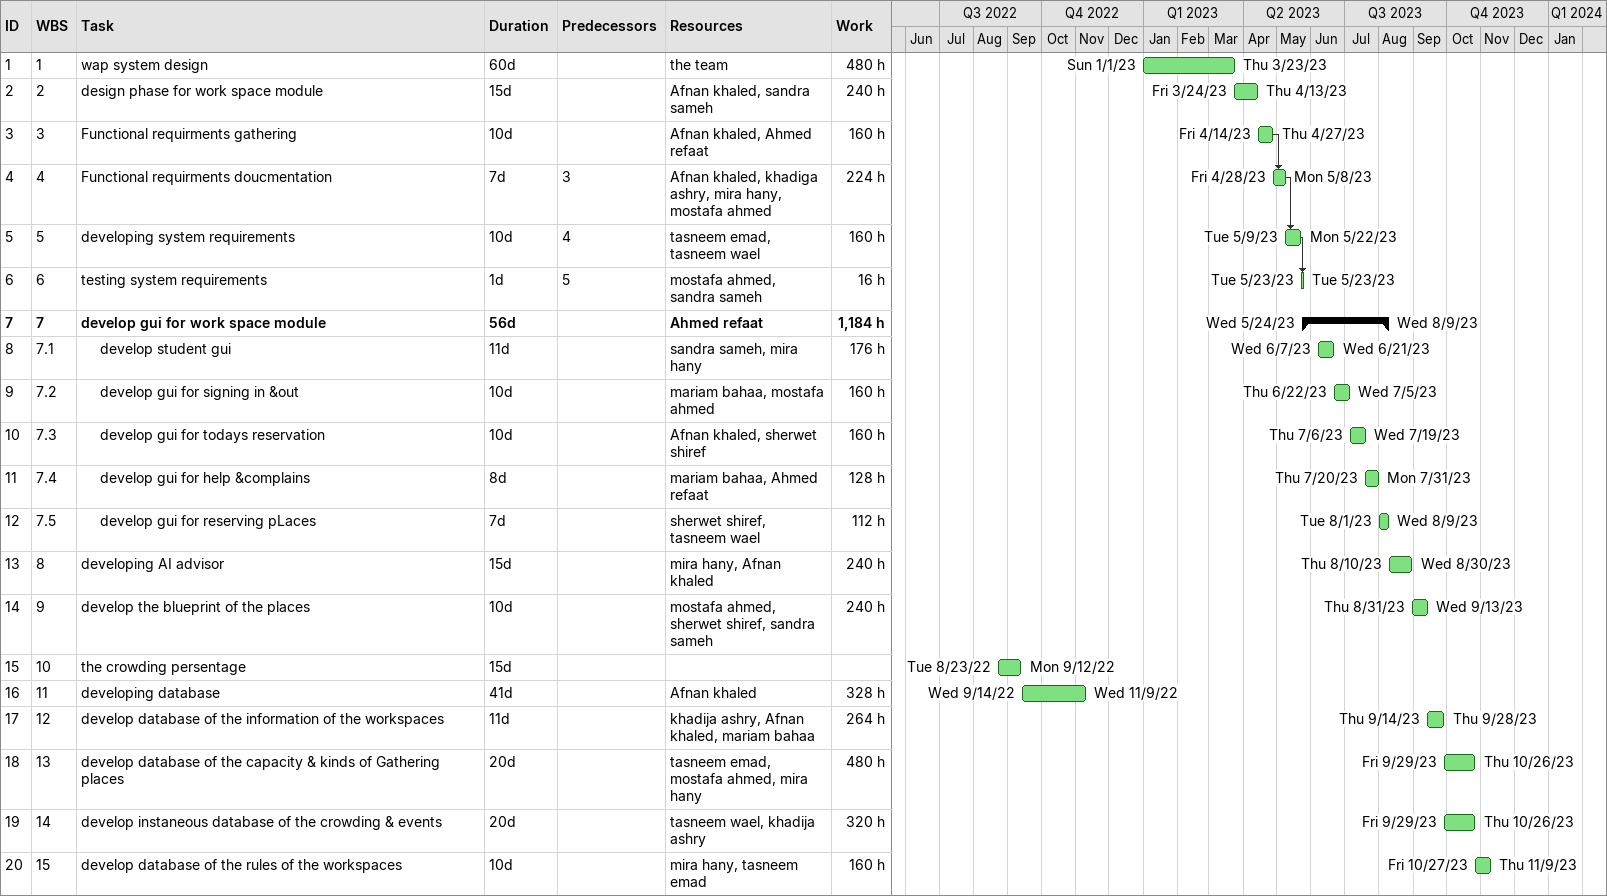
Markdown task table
| ID | WBS | Task | Duration | Start | Finish | Predecessors | Resources | Work (h) |
|---|---|---|---|---|---|---|---|---|
| 1 | 1 | wap system design | 60d | 2023-01-01 | 2023-03-23 |  | the team | 480 |
| 2 | 2 | design phase for work space module | 15d | 2023-03-24 | 2023-04-13 |  | Afnan khaled, sandra sameh | 240 |
| 3 | 3 | Functional requirments gathering | 10d | 2023-04-14 | 2023-04-27 |  | Afnan khaled, Ahmed refaat | 160 |
| 4 | 4 | Functional requirments doucmentation | 7d | 2023-04-28 | 2023-05-08 | 3 | Afnan khaled, khadiga ashry, mira hany, mostafa ahmed | 224 |
| 5 | 5 | developing system requirements | 10d | 2023-05-09 | 2023-05-22 | 4 | tasneem emad, tasneem wael | 160 |
| 6 | 6 | testing system requirements | 1d | 2023-05-23 | 2023-05-23 | 5 | mostafa ahmed, sandra sameh | 16 |
| 7 | 7 | **develop gui for work space module** | 56d | 2023-05-24 | 2023-08-09 |  | Ahmed refaat | 1184 |
| 8 | 7.1 | develop student gui | 11d | 2023-06-07 | 2023-06-21 |  | sandra sameh, mira hany | 176 |
| 9 | 7.2 | develop gui for signing in &out | 10d | 2023-06-22 | 2023-07-05 |  | mariam bahaa, mostafa ahmed | 160 |
| 10 | 7.3 | develop gui for todays reservation | 10d | 2023-07-06 | 2023-07-19 |  | Afnan khaled, sherwet shiref | 160 |
| 11 | 7.4 | develop gui for help &complains | 8d | 2023-07-20 | 2023-07-31 |  | mariam bahaa, Ahmed refaat | 128 |
| 12 | 7.5 | develop gui for reserving pLaces | 7d | 2023-08-01 | 2023-08-09 |  | sherwet shiref, tasneem wael | 112 |
| 13 | 8 | developing AI advisor | 15d | 2023-08-10 | 2023-08-30 |  | mira hany, Afnan khaled | 240 |
| 14 | 9 | develop the blueprint of the places | 10d | 2023-08-31 | 2023-09-13 |  | mostafa ahmed, sherwet shiref, sandra sameh | 240 |
| 15 | 10 | the crowding persentage | 15d | 2022-08-23 | 2022-09-12 |  |  |  |
| 16 | 11 | developing database | 41d | 2022-09-14 | 2022-11-09 |  | Afnan khaled | 328 |
| 17 | 12 | develop database of the information of the workspaces | 11d | 2023-09-14 | 2023-09-28 |  | khadija ashry, Afnan khaled, mariam bahaa | 264 |
| 18 | 13 | develop database of the capacity & kinds of Gathering places | 20d | 2023-09-29 | 2023-10-26 |  | tasneem emad, mostafa ahmed, mira hany | 480 |
| 19 | 14 | develop instaneous database of the crowding & events | 20d | 2023-09-29 | 2023-10-26 |  | tasneem wael, khadija ashry | 320 |
| 20 | 15 | develop database of the rules of the workspaces | 10d | 2023-10-27 | 2023-11-09 |  | mira hany, tasneem emad | 160 |
